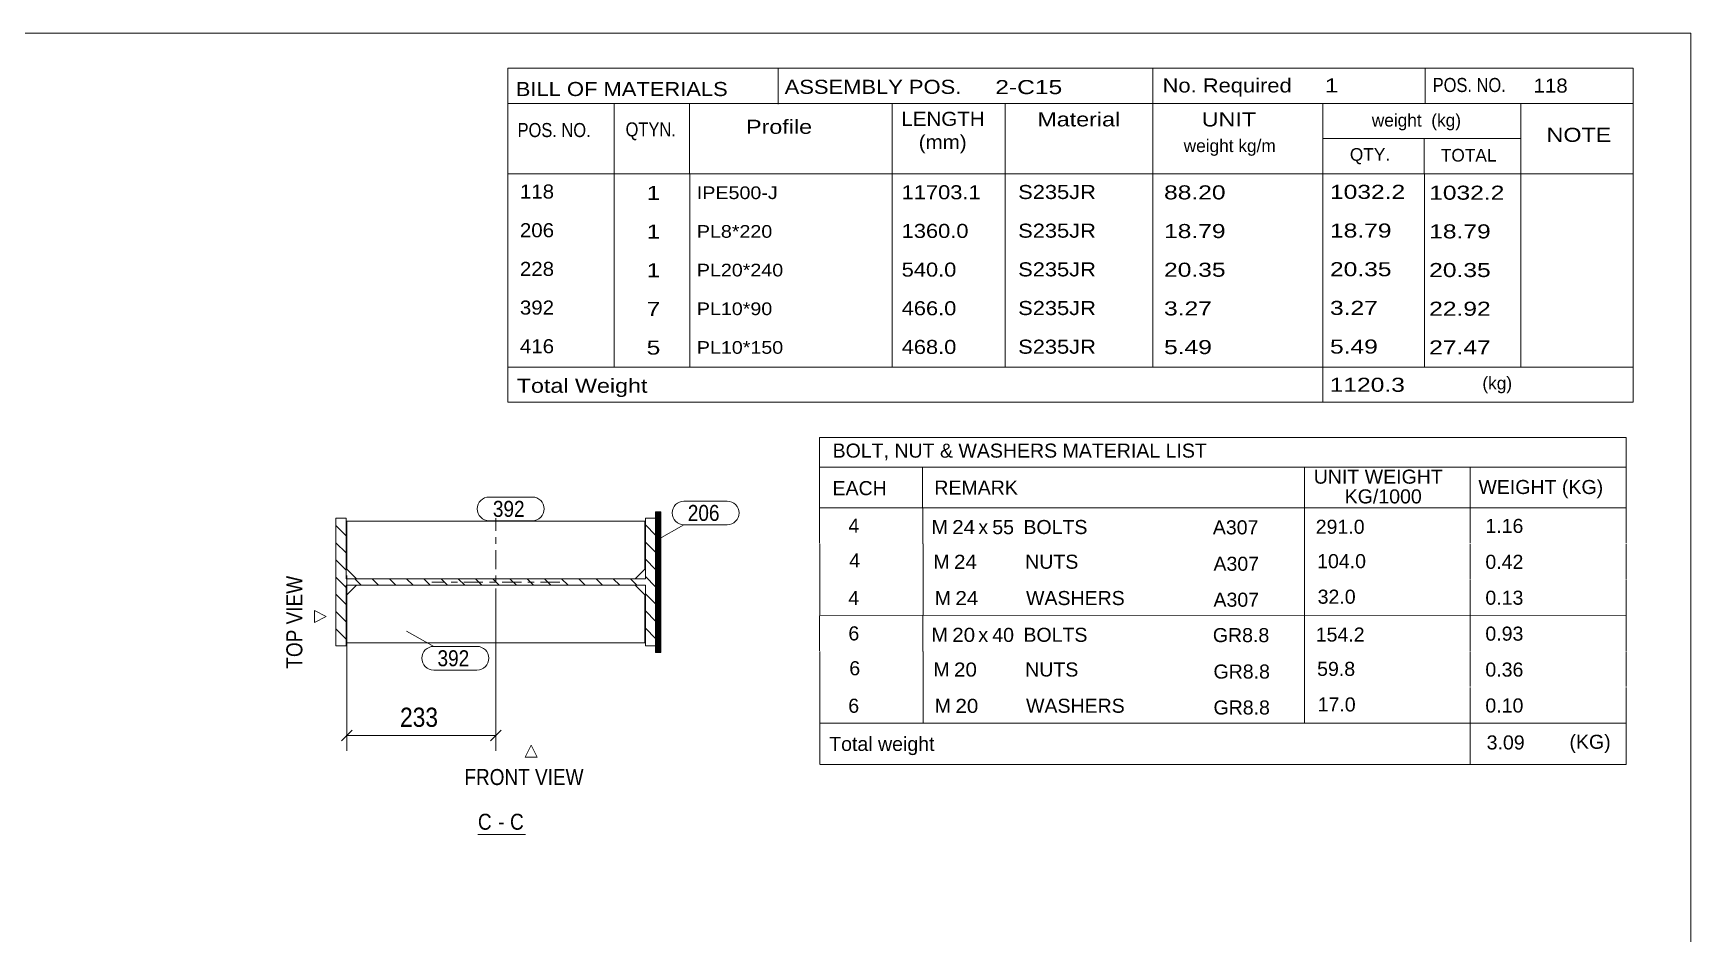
# Model space of a CAD drawing. Header units: millimetres. Extents: x 2 to 579, y 1 to 405.
# Drawn here: x 319.8 to 579, y 264.1 to 405 of the extents above; entities that cross this region are included whole.
import ezdxf

# ---------------------------------------------------------------- set-up
doc = ezdxf.new("R2010")
doc.units = ezdxf.units.MM
for name, pattern in [('XKITLINE00', [0]), ('XKITLINE01', [4, 1, -1, 1, -1]), ('XKITLINE03', [6, 3, -1, 1, -1])]:
    doc.linetypes.add(name, pattern=pattern)
for name, color, linetype, lineweight in [('Dimensions', 7, 'Continuous', 0), ('DrawingSheet', 5, 'Continuous', 0), ('OtherObjectType', 7, 'Continuous', 0), ('Part', 2, 'Continuous', 0), ('PartMark', 7, 'Continuous', 0)]:
    doc.layers.add(name, color=color, linetype=linetype, lineweight=lineweight)
doc.styles.add('ARIAL', font='ARIAL.TTF')
doc.styles.add('ARIAL_NARROW', font='ARIALN.TTF')

# ---------------------------------------------------------------- blocks, each defined once
blk = doc.blocks.new('*A2')
at = {"layer": 'Part', "color": 7, "linetype": 'XKITLINE00', "lineweight": 0}
for p, q in [((368.72, 326.38), (367.12, 327.98)), ((417.12, 326.48), (415.52, 328.08)), ((368.72, 323.69), (367.12, 325.29)), ((417.12, 323.78), (415.52, 325.38)), ((368.72, 321), (367.12, 322.6)), ((417.12, 321.09), (415.52, 322.69)), ((368.72, 318.3), (367.12, 319.9)), ((371.09, 318.63), (370.09, 319.63)), ((373.79, 318.63), (372.79, 319.63)), ((376.48, 318.63), (375.48, 319.63)), ((379.18, 318.63), (378.18, 319.63)), ((381.87, 318.63), (380.87, 319.63)), ((384.56, 318.63), (383.56, 319.63)), ((387.26, 318.63), (386.26, 319.63)), ((389.95, 318.63), (388.95, 319.63)), ((392.65, 318.63), (391.65, 319.63)), ((395.34, 318.63), (394.34, 319.63)), ((398.03, 318.63), (397.03, 319.63)), ((400.73, 318.63), (399.73, 319.63)), ((403.42, 318.63), (402.42, 319.63)), ((406.12, 318.63), (405.12, 319.63)), ((408.81, 318.63), (407.81, 319.63)), ((411.5, 318.63), (410.5, 319.63)), ((414.2, 318.63), (413.2, 319.63)), ((417.12, 318.4), (415.52, 320)), ((368.72, 315.61), (367.12, 317.21)), ((417.12, 315.7), (415.52, 317.3)), ((368.72, 312.91), (367.12, 314.51)), ((417.12, 313.01), (415.52, 314.61)), ((368.47, 310.47), (367.12, 311.82)), ((417.12, 310.31), (415.52, 311.91)), ((367.12, 309.13), (367.12, 309.13)), ((367.12, 309.13), (367.12, 309.13)), ((368.72, 310.22), (368.47, 310.47))]:
    blk.add_line(p, q, dxfattribs=at)
blk = doc.blocks.new('*A3')
at = {"layer": 'Part', "color": 7, "linetype": 'XKITLINE00', "lineweight": 0}
for p, q in [((417.25, 330.13), (417.12, 330)), ((417.35, 330.13), (417.12, 329.89)), ((417.46, 330.13), (417.12, 329.79)), ((417.57, 330.13), (417.12, 329.68)), ((417.68, 330.13), (417.12, 329.57)), ((417.79, 330.13), (417.12, 329.46)), ((417.89, 330.13), (417.12, 329.36)), ((417.92, 330.05), (417.12, 329.25)), ((417.92, 329.94), (417.12, 329.14)), ((417.92, 329.83), (417.12, 329.03)), ((417.92, 329.72), (417.12, 328.92)), ((417.92, 329.62), (417.12, 328.82)), ((417.92, 329.51), (417.12, 328.71)), ((417.92, 329.4), (417.12, 328.6)), ((417.92, 329.29), (417.12, 328.49)), ((417.92, 329.19), (417.12, 328.39)), ((417.92, 329.08), (417.12, 328.28)), ((417.92, 328.97), (417.12, 328.17)), ((417.92, 328.86), (417.12, 328.06)), ((417.92, 328.75), (417.12, 327.95)), ((417.92, 328.65), (417.12, 327.85)), ((417.92, 328.54), (417.12, 327.74)), ((417.92, 328.43), (417.12, 327.63)), ((417.92, 328.32), (417.12, 327.52)), ((417.92, 328.22), (417.12, 327.42)), ((417.92, 328.11), (417.12, 327.31)), ((417.92, 328), (417.12, 327.2)), ((417.92, 327.89), (417.12, 327.09)), ((417.92, 327.78), (417.12, 326.98)), ((417.92, 327.68), (417.12, 326.88)), ((417.92, 327.57), (417.12, 326.77)), ((417.92, 327.46), (417.12, 326.66)), ((417.92, 327.35), (417.12, 326.55)), ((417.92, 327.25), (417.12, 326.45)), ((417.92, 327.14), (417.12, 326.34)), ((417.92, 327.03), (417.12, 326.23)), ((417.92, 326.92), (417.12, 326.12)), ((417.92, 326.81), (417.12, 326.01)), ((417.92, 326.71), (417.12, 325.91)), ((417.92, 326.6), (417.12, 325.8)), ((417.92, 326.49), (417.12, 325.69)), ((417.92, 326.38), (417.12, 325.58)), ((417.92, 326.28), (417.12, 325.48)), ((417.92, 326.17), (417.12, 325.37)), ((417.92, 326.06), (417.12, 325.26)), ((417.92, 325.95), (417.12, 325.15)), ((417.92, 325.84), (417.12, 325.04)), ((417.92, 325.74), (417.12, 324.94)), ((417.92, 325.63), (417.12, 324.83)), ((417.92, 325.52), (417.12, 324.72)), ((417.92, 325.41), (417.12, 324.61)), ((417.92, 325.31), (417.12, 324.51)), ((417.92, 325.2), (417.12, 324.4)), ((417.92, 325.09), (417.12, 324.29)), ((417.92, 324.98), (417.12, 324.18)), ((417.92, 324.87), (417.12, 324.07)), ((417.92, 324.77), (417.12, 323.97)), ((417.92, 324.66), (417.12, 323.86)), ((417.92, 324.55), (417.12, 323.75)), ((417.92, 324.44), (417.12, 323.64)), ((417.92, 324.34), (417.12, 323.54)), ((417.92, 324.23), (417.12, 323.43)), ((417.92, 324.12), (417.12, 323.32)), ((417.92, 324.01), (417.12, 323.21)), ((417.92, 323.9), (417.12, 323.1)), ((417.92, 323.8), (417.12, 323)), ((417.92, 323.69), (417.12, 322.89)), ((417.92, 323.58), (417.12, 322.78)), ((417.92, 323.47), (417.12, 322.67)), ((417.92, 323.37), (417.12, 322.57)), ((417.92, 323.26), (417.12, 322.46)), ((417.92, 323.15), (417.12, 322.35)), ((417.92, 323.04), (417.12, 322.24)), ((417.92, 322.94), (417.12, 322.14)), ((417.92, 322.83), (417.12, 322.03)), ((417.92, 322.72), (417.12, 321.92)), ((417.92, 322.61), (417.12, 321.81)), ((417.92, 322.5), (417.12, 321.7)), ((417.92, 322.4), (417.12, 321.6)), ((417.92, 322.29), (417.12, 321.49)), ((417.92, 322.18), (417.12, 321.38)), ((417.92, 322.07), (417.12, 321.27)), ((417.92, 321.97), (417.12, 321.17)), ((417.92, 321.86), (417.12, 321.06)), ((417.92, 321.75), (417.12, 320.95)), ((417.92, 321.64), (417.12, 320.84)), ((417.92, 321.53), (417.12, 320.73)), ((417.92, 321.43), (417.12, 320.63)), ((417.92, 321.32), (417.12, 320.52)), ((417.92, 321.21), (417.12, 320.41)), ((417.92, 321.1), (417.12, 320.3)), ((417.92, 321), (417.12, 320.2)), ((417.92, 320.89), (417.12, 320.09)), ((417.92, 320.78), (417.12, 319.98)), ((417.92, 320.67), (417.12, 319.87)), ((417.92, 320.56), (417.12, 319.76)), ((417.92, 320.46), (417.12, 319.66)), ((417.92, 320.35), (417.12, 319.55)), ((417.92, 320.24), (417.12, 319.44)), ((417.92, 320.13), (417.12, 319.33)), ((417.92, 320.03), (417.12, 319.23)), ((417.92, 319.92), (417.12, 319.12)), ((417.92, 319.81), (417.12, 319.01)), ((417.92, 319.7), (417.12, 318.9)), ((417.92, 319.59), (417.12, 318.79)), ((417.92, 319.49), (417.12, 318.69)), ((417.92, 319.38), (417.12, 318.58)), ((417.92, 319.27), (417.12, 318.47)), ((417.92, 319.16), (417.12, 318.36)), ((417.92, 319.06), (417.12, 318.26)), ((417.92, 318.95), (417.12, 318.15)), ((417.92, 318.84), (417.12, 318.04)), ((417.92, 318.73), (417.12, 317.93)), ((417.92, 318.62), (417.12, 317.82)), ((417.92, 318.52), (417.12, 317.72)), ((417.92, 318.41), (417.12, 317.61)), ((417.92, 318.3), (417.12, 317.5)), ((417.92, 318.19), (417.12, 317.39)), ((417.92, 318.09), (417.12, 317.29)), ((417.92, 317.98), (417.12, 317.18)), ((417.92, 317.87), (417.12, 317.07)), ((417.92, 317.76), (417.12, 316.96)), ((417.92, 317.65), (417.12, 316.85)), ((417.92, 317.55), (417.12, 316.75)), ((417.92, 317.44), (417.12, 316.64)), ((417.92, 317.33), (417.12, 316.53)), ((417.92, 317.22), (417.12, 316.42)), ((417.92, 317.12), (417.12, 316.32)), ((417.92, 317.01), (417.12, 316.21)), ((417.92, 316.9), (417.12, 316.1)), ((417.92, 316.79), (417.12, 315.99)), ((417.92, 316.68), (417.12, 315.88)), ((417.92, 316.58), (417.12, 315.78)), ((417.92, 316.47), (417.12, 315.67)), ((417.92, 316.36), (417.12, 315.56)), ((417.92, 316.25), (417.12, 315.45)), ((417.92, 316.15), (417.12, 315.35)), ((417.92, 316.04), (417.12, 315.24)), ((417.92, 315.93), (417.12, 315.13)), ((417.92, 315.82), (417.12, 315.02)), ((417.92, 315.71), (417.12, 314.91)), ((417.92, 315.61), (417.12, 314.81)), ((417.92, 315.5), (417.12, 314.7)), ((417.92, 315.39), (417.12, 314.59)), ((417.92, 315.28), (417.12, 314.48)), ((417.92, 315.18), (417.12, 314.38)), ((417.92, 315.07), (417.12, 314.27)), ((417.92, 314.96), (417.12, 314.16)), ((417.92, 314.85), (417.12, 314.05)), ((417.92, 314.75), (417.12, 313.95)), ((417.92, 314.64), (417.12, 313.84)), ((417.92, 314.53), (417.12, 313.73)), ((417.92, 314.42), (417.12, 313.62)), ((417.92, 314.31), (417.12, 313.51)), ((417.92, 314.21), (417.12, 313.41)), ((417.92, 314.1), (417.12, 313.3)), ((417.92, 313.99), (417.12, 313.19)), ((417.92, 313.88), (417.12, 313.08)), ((417.92, 313.78), (417.12, 312.98)), ((417.92, 313.67), (417.12, 312.87)), ((417.92, 313.56), (417.12, 312.76)), ((417.92, 313.45), (417.12, 312.65)), ((417.92, 313.34), (417.12, 312.54)), ((417.92, 313.24), (417.12, 312.44)), ((417.92, 313.13), (417.12, 312.33)), ((417.92, 313.02), (417.12, 312.22)), ((417.92, 312.91), (417.12, 312.11)), ((417.92, 312.81), (417.12, 312.01)), ((417.92, 312.7), (417.12, 311.9)), ((417.92, 312.59), (417.12, 311.79)), ((417.92, 312.48), (417.12, 311.68)), ((417.92, 312.37), (417.12, 311.57)), ((417.92, 312.27), (417.12, 311.47)), ((417.92, 312.16), (417.12, 311.36)), ((417.92, 312.05), (417.12, 311.25)), ((417.92, 311.94), (417.12, 311.14)), ((417.92, 311.84), (417.12, 311.04)), ((417.92, 311.73), (417.12, 310.93)), ((417.92, 311.62), (417.12, 310.82)), ((417.92, 311.51), (417.12, 310.71)), ((417.92, 311.4), (417.12, 310.6)), ((417.92, 311.3), (417.12, 310.5)), ((417.92, 311.19), (417.12, 310.39)), ((417.92, 311.08), (417.12, 310.28)), ((417.92, 310.97), (417.12, 310.17)), ((417.92, 310.87), (417.12, 310.07)), ((417.92, 310.76), (417.12, 309.96)), ((417.92, 310.65), (417.12, 309.85)), ((417.92, 310.54), (417.12, 309.74)), ((417.92, 310.43), (417.12, 309.63)), ((417.92, 310.33), (417.12, 309.53)), ((417.92, 310.22), (417.12, 309.42)), ((417.92, 310.11), (417.12, 309.31)), ((417.92, 310), (417.12, 309.2)), ((417.92, 309.9), (417.12, 309.1)), ((417.92, 309.79), (417.12, 308.99)), ((417.92, 309.68), (417.12, 308.88)), ((417.92, 309.57), (417.12, 308.77)), ((417.92, 309.46), (417.12, 308.66)), ((417.92, 309.36), (417.12, 308.56)), ((417.92, 309.25), (417.12, 308.45)), ((417.92, 309.14), (417.12, 308.34)), ((417.92, 309.03), (417.12, 308.23)), ((417.92, 308.93), (417.12, 308.13)), ((417.92, 308.82), (417.23, 308.13)), ((417.92, 308.71), (417.34, 308.13)), ((417.92, 308.6), (417.45, 308.13)), ((417.92, 308.49), (417.55, 308.13)), ((417.12, 308.13), (417.12, 308.13)), ((417.92, 308.39), (417.66, 308.13)), ((417.92, 308.28), (417.77, 308.13)), ((417.89, 308.14), (417.88, 308.13))]:
    blk.add_line(p, q, dxfattribs=at)
blk = doc.blocks.new('*A59')
at = {"layer": 'Part', "color": 2, "linetype": 'XKITLINE00', "lineweight": 0}
for p, q in [((367.12, 309.13), (367.12, 329.13)), ((367.12, 329.13), (368.72, 329.13)), ((368.72, 329.13), (368.72, 319.63)), ((415.52, 319.63), (415.52, 329.13)), ((415.52, 329.13), (417.12, 329.13)), ((417.12, 329.13), (417.12, 309.13)), ((368.72, 319.63), (415.52, 319.63)), ((415.52, 318.63), (368.72, 318.63)), ((368.72, 318.63), (368.72, 309.13)), ((415.52, 309.13), (415.52, 318.63)), ((368.72, 309.13), (367.12, 309.13)), ((417.12, 309.13), (415.52, 309.13))]:
    blk.add_line(p, q, dxfattribs=at)
at = {"layer": 'Part', "color": 7, "linetype": 'XKITLINE03', "lineweight": 0}
for p, q in [((392.12, 309.13), (392.12, 329.13)), ((402.12, 319.13), (382.12, 319.13))]:
    blk.add_line(p, q, dxfattribs=at)
blk = doc.blocks.new('*A60')
at = {"layer": 'Part', "color": 2, "linetype": 'XKITLINE00', "lineweight": 0}
for p, q in [((417.12, 308.13), (417.12, 330.13)), ((417.12, 330.13), (417.92, 330.13)), ((417.92, 330.13), (417.92, 308.13)), ((417.92, 308.13), (417.12, 308.13))]:
    blk.add_line(p, q, dxfattribs=at)
blk = doc.blocks.new('*A61')
at = {"layer": 'Part', "color": 2, "linetype": 'XKITLINE00', "lineweight": 0}
for p, q in [((368.82, 328.63), (368.82, 321.13)), ((415.42, 328.63), (368.82, 328.63)), ((415.42, 321.13), (415.42, 328.63)), ((368.82, 321.13), (370.32, 319.63)), ((413.92, 319.63), (415.42, 321.13))]:
    blk.add_line(p, q, dxfattribs=at)
at = {"layer": 'Part', "color": 7, "linetype": 'XKITLINE01', "lineweight": 0}
blk.add_line((370.32, 319.63), (413.92, 319.63), dxfattribs=at)
blk = doc.blocks.new('*A62')
at = {"layer": 'Part', "color": 2, "linetype": 'XKITLINE00', "lineweight": 0}
for p, q in [((370.32, 318.63), (368.82, 317.13)), ((368.82, 317.13), (368.82, 309.63)), ((415.42, 317.13), (413.92, 318.63)), ((415.42, 309.63), (415.42, 317.13)), ((368.82, 309.63), (415.42, 309.63))]:
    blk.add_line(p, q, dxfattribs=at)
at = {"layer": 'Part', "color": 7, "linetype": 'XKITLINE01', "lineweight": 0}
blk.add_line((370.32, 318.63), (413.92, 318.63), dxfattribs=at)
blk = doc.blocks.new('*A70')
at = {"layer": 'DrawingSheet', "color": 5, "linetype": 'XKITLINE00', "lineweight": 0}
for p, q in [((579, 405), (5, 405)), ((579, 5), (579, 405))]:
    blk.add_line(p, q, dxfattribs=at)
blk = doc.blocks.new('*A71')
at = {"layer": 'OtherObjectType', "color": 7, "linetype": 'XKITLINE00', "lineweight": 0}
for p, q in [((442.76, 341.75), (442.75, 330.75)), ((442.76, 341.75), (568.88, 341.75)), ((568.88, 341.75), (568.88, 330.75)), ((442.75, 337.1), (568.88, 337.1)), ((458.87, 337.11), (458.87, 330.75)), ((518.57, 337.11), (518.57, 330.75)), ((544.47, 337.09), (544.47, 330.75)), ((442.76, 330.72), (442.76, 325.22)), ((442.77, 330.75), (568.88, 330.75)), ((458.92, 330.75), (458.92, 325.13)), ((518.57, 330.75), (518.57, 325.13)), ((544.5, 330.75), (544.5, 325.25)), ((568.88, 330.75), (568.88, 325.25)), ((442.79, 325.13), (442.79, 319.52)), ((458.95, 325.13), (458.95, 319.51)), ((518.57, 325.13), (518.57, 319.51)), ((544.5, 325.13), (544.5, 319.63)), ((568.88, 325.13), (568.88, 319.63)), ((442.79, 319.5), (442.79, 313.93)), ((458.95, 319.51), (458.95, 313.89)), ((518.57, 319.51), (518.57, 313.89)), ((544.5, 319.51), (544.5, 313.9)), ((568.88, 319.51), (568.88, 313.9)), ((568.88, 313.9), (442.75, 313.93)), ((442.76, 313.86), (442.76, 308.36)), ((458.92, 313.89), (458.92, 308.27)), ((518.57, 313.89), (518.57, 308.27)), ((544.5, 313.89), (544.5, 308.39)), ((568.88, 313.89), (568.88, 308.39)), ((442.79, 308.27), (442.79, 302.66)), ((458.95, 308.27), (458.95, 302.66)), ((518.57, 308.27), (518.57, 302.66)), ((544.5, 308.27), (544.5, 302.77)), ((568.88, 308.27), (568.88, 302.77)), ((442.79, 302.64), (442.79, 297.07)), ((458.95, 302.65), (458.95, 297.04)), ((518.57, 302.66), (518.57, 297.04)), ((544.5, 302.65), (544.5, 297.05)), ((568.88, 302.65), (568.88, 297.04)), ((568.88, 297.04), (442.75, 297.07)), ((442.78, 297.04), (442.78, 290.63)), ((442.85, 297.03), (568.87, 297.04)), ((544.5, 297), (544.5, 290.59)), ((568.87, 297.01), (568.87, 290.59)), ((442.77, 290.59), (568.87, 290.59))]:
    blk.add_line(p, q, dxfattribs=at)
at = {"layer": 'OtherObjectType', "color": 7, "style": 'ARIAL_NARROW'}
for s, width, p in [('BOLT, NUT & WASHERS MATERIAL LIST', 1.211571, (444.79, 338.59)), ('EACH', 1.211571, (444.78, 332.72)), ('REMARK', 1.211571, (460.7, 332.81)), ('UNIT WEIGHT', 1.211571, (520.03, 334.52)), ('WEIGHT (KG)', 1.211571, (545.78, 332.9)), (' KG/1000', 1.211571, (524.02, 331.43)), ('4', 1.211571, (447.26, 326.85)), ('M', 1.211571, (460.26, 326.65)), ('24', 1.275, (463.5, 326.63)), ('x', 1.211571, (467.58, 326.63)), ('55', 1.211571, (469.76, 326.62)), ('BOLTS', 1.211571, (474.63, 326.64)), ('A307', 1.211571, (504.25, 326.59)), ('291.0', 1.211571, (520.34, 326.68)), ('1.16', 1.211571, (546.87, 326.81)), ('4', 1.211571, (447.4, 321.41)), ('M', 1.211571, (460.54, 321.21)), ('24', 1.275, (463.78, 321.19)), ('NUTS', 1.211571, (474.91, 321.21)), ('A307', 1.211571, (504.35, 320.89)), ('104.0', 1.211571, (520.56, 321.3)), ('0.42', 1.211571, (546.87, 321.19)), ('4', 1.211571, (447.24, 315.54)), ('M', 1.211571, (460.76, 315.54)), ('24', 1.275, (464, 315.52)), ('WASHERS', 1.211571, (475.04, 315.53)), ('A307', 1.211571, (504.35, 315.27)), ('32.0', 1.211571, (520.64, 315.74)), ('0.13', 1.211571, (546.87, 315.58)), ('6', 1.211571, (447.26, 310)), ('M', 1.211571, (460.26, 309.79)), ('20', 1.275, (463.5, 309.77)), ('x', 1.211571, (467.58, 309.77)), ('40', 1.211571, (469.76, 309.76)), ('BOLTS', 1.211571, (474.63, 309.78)), ('GR8.8', 1.211571, (504.25, 309.73)), ('154.2', 1.211571, (520.34, 309.82)), ('0.93', 1.211571, (546.87, 309.96)), ('6', 1.211571, (447.4, 304.55)), ('M', 1.211571, (460.54, 304.36)), ('20', 1.275, (463.78, 304.34)), ('NUTS', 1.211571, (474.91, 304.35)), ('GR8.8', 1.211571, (504.35, 304.03)), ('59.8', 1.211571, (520.56, 304.45)), ('0.36', 1.211571, (546.87, 304.34)), ('6', 1.211571, (447.24, 298.68)), ('M', 1.211571, (460.76, 298.68)), ('20', 1.275, (464, 298.66)), ('WASHERS', 1.211571, (475.04, 298.68)), ('17.0', 1.211571, (520.64, 298.88)), ('0.10', 1.211571, (546.87, 298.72)), ('GR8.8', 1.211571, (504.35, 298.41)), ('Total weight', 1.211571, (444.26, 292.71)), ('3.09', 1.211571, (547.07, 292.94)), ('(KG)', 1.211571, (560.02, 293.04))]:
    blk.add_text(s, height=2.2, dxfattribs=dict(at, width=width)).set_placement(p)
blk = doc.blocks.new('*A76')
at = {"layer": 'OtherObjectType', "color": 7, "linetype": 'XKITLINE00', "lineweight": 0}
for p, q in [((393.98, 399.5), (569.98, 399.5)), ((393.98, 399.5), (393.98, 388.5)), ((436.26, 399.42), (436.26, 393.87)), ((494.85, 394), (494.85, 399.5)), ((537.43, 393.96), (537.43, 399.42)), ((569.98, 394), (569.98, 399.5)), ((393.98, 394), (569.98, 394)), ((410.64, 394), (410.64, 383)), ((422.4, 393.98), (422.4, 383.03)), ((454.12, 393.99), (454.13, 383)), ((471.78, 393.98), (471.78, 383)), ((494.85, 393.98), (494.85, 383)), ((521.43, 394), (521.43, 383)), ((552.42, 394), (552.42, 383)), ((569.98, 394), (569.98, 388.5)), ((393.98, 388.5), (393.98, 383)), ((521.45, 388.52), (552.45, 388.52)), ((537.28, 388.52), (537.28, 383)), ((569.98, 388.5), (569.98, 383)), ((393.98, 383), (569.98, 383)), ((393.98, 383), (393.98, 376.95)), ((410.63, 383), (410.63, 376.95)), ((422.44, 382.99), (422.44, 376.95)), ((454.12, 383), (454.11, 376.95)), ((471.79, 383), (471.79, 376.95)), ((494.87, 383), (494.87, 376.95)), ((521.44, 383), (521.44, 376.95)), ((537.33, 382.95), (537.33, 376.95)), ((552.43, 383), (552.43, 376.95)), ((569.98, 383), (569.98, 376.95)), ((393.98, 376.95), (393.98, 370.9)), ((410.63, 376.95), (410.63, 370.9)), ((422.44, 376.94), (422.44, 370.9)), ((454.12, 376.95), (454.11, 370.9)), ((471.79, 376.95), (471.79, 370.9)), ((494.87, 376.95), (494.87, 370.9)), ((521.44, 376.95), (521.44, 370.9)), ((537.33, 376.9), (537.33, 370.9)), ((552.43, 376.95), (552.43, 370.9)), ((569.98, 376.95), (569.98, 370.9)), ((393.98, 370.9), (393.98, 364.85)), ((410.63, 370.9), (410.63, 364.85)), ((422.44, 370.89), (422.44, 364.85)), ((454.12, 370.9), (454.11, 364.85)), ((471.79, 370.9), (471.79, 364.85)), ((494.87, 370.9), (494.87, 364.85)), ((521.44, 370.9), (521.44, 364.85)), ((537.33, 370.85), (537.33, 364.85)), ((552.43, 370.9), (552.43, 364.85)), ((569.98, 370.9), (569.98, 364.85)), ((393.98, 364.85), (393.98, 358.8)), ((410.63, 364.85), (410.63, 358.8)), ((422.44, 364.84), (422.44, 358.8)), ((454.12, 364.85), (454.11, 358.8)), ((471.79, 364.85), (471.79, 358.8)), ((494.87, 364.85), (494.87, 358.8)), ((521.44, 364.85), (521.44, 358.8)), ((537.33, 364.8), (537.33, 358.8)), ((552.43, 364.85), (552.43, 358.8)), ((569.98, 364.85), (569.98, 358.8)), ((393.98, 358.8), (393.98, 352.75)), ((410.63, 358.8), (410.63, 352.75)), ((422.44, 358.79), (422.44, 352.75)), ((454.12, 358.8), (454.11, 352.75)), ((471.79, 358.8), (471.79, 352.75)), ((494.87, 358.8), (494.87, 352.75)), ((521.44, 358.8), (521.44, 352.75)), ((537.33, 358.75), (537.33, 352.75)), ((552.43, 358.8), (552.43, 352.75)), ((569.98, 358.8), (569.98, 352.75)), ((393.98, 352.75), (569.98, 352.75)), ((393.98, 352.75), (393.98, 347.25)), ((521.44, 352.75), (521.44, 347.25)), ((569.98, 352.75), (569.98, 347.25)), ((393.98, 347.25), (569.98, 347.25))]:
    blk.add_line(p, q, dxfattribs=at)
at = {"layer": 'OtherObjectType', "color": 7, "style": 'ARIAL_NARROW'}
for s, height, width, p in [('BILL OF MATERIALS', 2.2, 1.36, (395.25, 395.16)), ('ASSEMBLY POS.', 2.2, 1.36, (437.3, 395.5)), ('2-C15', 2.2, 1.525501, (470.23, 395.46)), ('No. Required', 2.2, 1.36, (496.39, 395.72)), ('1', 2.2, 1.525501, (521.75, 395.72)), ('POS. NO.', 2.2, 1.02, (538.63, 395.79)), ('118', 2.2, 1.270501, (554.4, 395.69)), ('Profile', 2.2, 1.445, (431.26, 389.25)), ('LENGTH', 2.2, 1.275, (455.54, 390.49)), ('Material', 2.2, 1.445, (476.81, 390.41)), ('UNIT', 2.2, 1.445, (502.52, 390.4)), ('weight  (kg)', 1.98, 1.19, (529.11, 390.39)), ('POS. NO.', 2.2, 1.02, (395.53, 388.74)), ('QTYN.', 2.2, 1.02, (412.42, 388.84)), ('(mm)', 2.2, 1.275, (458.26, 386.86)), ('NOTE', 2.2, 1.445, (556.44, 387.99)), ('weight kg/m', 1.98, 1.19, (499.69, 386.4)), ('QTY.', 1.98, 1.19, (525.68, 385.03)), ('TOTAL', 1.98, 1.19, (539.9, 384.91)), ('118', 2.2, 1.270501, (395.89, 379.12)), ('1', 2.2, 1.525501, (415.71, 378.91)), ('11703.1', 2.2, 1.355501, (455.59, 379.01)), ('S235JR', 2.2, 1.355501, (473.81, 379.05)), ('88.20', 2.2, 1.525501, (496.62, 378.99)), ('1032.2', 2.2, 1.525501, (522.57, 379.07)), ('1032.2', 2.2, 1.525501, (538.08, 378.94)), ('IPE500-J', 1.98, 1.355501, (423.56, 379.04)), ('206', 2.2, 1.270501, (395.89, 373.07)), ('1', 2.2, 1.525501, (415.71, 372.86)), ('PL8*220', 1.98, 1.355501, (423.56, 372.99)), ('1360.0', 2.2, 1.355501, (455.59, 372.96)), ('S235JR', 2.2, 1.355501, (473.81, 373)), ('18.79', 2.2, 1.525501, (496.62, 372.94)), ('18.79', 2.2, 1.525501, (522.57, 373.02)), ('18.79', 2.2, 1.525501, (538.08, 372.89)), ('228', 2.2, 1.270501, (395.89, 367.02)), ('1', 2.2, 1.525501, (415.71, 366.81)), ('PL20*240', 1.98, 1.355501, (423.56, 366.94)), ('540.0', 2.2, 1.355501, (455.59, 366.91)), ('S235JR', 2.2, 1.355501, (473.81, 366.95)), ('20.35', 2.2, 1.525501, (496.62, 366.89)), ('20.35', 2.2, 1.525501, (522.57, 366.97)), ('20.35', 2.2, 1.525501, (538.08, 366.84)), ('392', 2.2, 1.270501, (395.89, 360.97)), ('7', 2.2, 1.525501, (415.71, 360.76)), ('466.0', 2.2, 1.355501, (455.59, 360.86)), ('S235JR', 2.2, 1.355501, (473.81, 360.9)), ('3.27', 2.2, 1.525501, (496.62, 360.84)), ('3.27', 2.2, 1.525501, (522.57, 360.92)), ('22.92', 2.2, 1.525501, (538.08, 360.79)), ('PL10*90', 1.98, 1.355501, (423.56, 360.89)), ('416', 2.2, 1.270501, (395.89, 354.92)), ('5', 2.2, 1.525501, (415.71, 354.71)), ('PL10*150', 1.98, 1.355501, (423.56, 354.84)), ('468.0', 2.2, 1.355501, (455.59, 354.81)), ('S235JR', 2.2, 1.355501, (473.81, 354.85)), ('5.49', 2.2, 1.525501, (496.62, 354.79)), ('5.49', 2.2, 1.525501, (522.57, 354.87)), ('27.47', 2.2, 1.525501, (538.08, 354.74)), ('Total Weight', 2.2, 1.445, (395.4, 348.74)), ('1120.3', 2.2, 1.525501, (522.52, 348.89)), ('(kg)', 1.98, 1.19, (546.4, 349.26))]:
    blk.add_text(s, height=height, dxfattribs=dict(at, width=width)).set_placement(p)
blk = doc.blocks.new('*A164')
at = {"layer": 'Dimensions', "color": 7, "linetype": 'XKITLINE00', "lineweight": 0}
for p, q in [((368.82, 320.13), (368.82, 292.73)), ((392.12, 318.13), (392.12, 292.73)), ((369.67, 295.97), (367.97, 294.28)), ((392.97, 295.97), (391.27, 294.28)), ((368.82, 295.13), (392.12, 295.13))]:
    blk.add_line(p, q, dxfattribs=at)
at = {"layer": 'Dimensions', "color": 3}
for p in [(368.82, 295.13), (392.12, 295.13)]:
    blk.add_point(p, dxfattribs=at)
at = {"layer": 'Dimensions', "color": 3, "style": 'ARIAL', "width": 0.85}
blk.add_text('233', height=3, dxfattribs=at).set_placement((377.14, 296.48))
blk = doc.blocks.new('*A165')
at = {"layer": 'PartMark', "color": 7, "linetype": 'XKITLINE00', "lineweight": 0}
for p, q in [((378.17, 311.46), (382.41, 309.06)), ((382.41, 309.06), (389.18, 309.06)), ((382.41, 305.36), (389.18, 305.36))]:
    blk.add_line(p, q, dxfattribs=at)
for centre, start, end in [((382.41, 307.21), 90, 270), ((389.18, 307.21), 270, 90)]:
    blk.add_arc(centre, 1.85, start, end, dxfattribs=at)
at = {"layer": 'PartMark', "color": 3, "style": 'ARIAL', "width": 0.85}
blk.add_text('392', height=2.5, dxfattribs=at).set_placement((383.01, 305.96))
blk = doc.blocks.new('*A166')
at = {"layer": 'PartMark', "color": 7, "linetype": 'XKITLINE00', "lineweight": 0}
for p, q in [((391.07, 332.43), (397.84, 332.43)), ((391.07, 328.73), (397.84, 328.73))]:
    blk.add_line(p, q, dxfattribs=at)
for centre, start, end in [((391.07, 330.58), 90, 270), ((397.84, 330.58), 270, 90)]:
    blk.add_arc(centre, 1.85, start, end, dxfattribs=at)
at = {"layer": 'PartMark', "color": 3, "style": 'ARIAL', "width": 0.85}
blk.add_text('392', height=2.5, dxfattribs=at).set_placement((391.67, 329.33))
blk = doc.blocks.new('*A167')
at = {"layer": 'PartMark', "color": 7, "linetype": 'XKITLINE00', "lineweight": 0}
for p, q in [((421.55, 331.79), (428.32, 331.79)), ((417.31, 325.7), (421.55, 328.09)), ((421.55, 328.09), (428.32, 328.09))]:
    blk.add_line(p, q, dxfattribs=at)
for centre, start, end in [((421.55, 329.94), 90, 270), ((428.32, 329.94), 270, 90)]:
    blk.add_arc(centre, 1.85, start, end, dxfattribs=at)
at = {"layer": 'PartMark', "color": 3, "style": 'ARIAL', "width": 0.85}
blk.add_text('206', height=2.5, dxfattribs=at).set_placement((422.15, 328.69))
blk = doc.blocks.new('*A168')
at = {"layer": 'OtherObjectType', "color": 7, "linetype": 'XKITLINE00', "lineweight": 0}
for p, q in [((363.75, 312.79), (363.75, 314.66)), ((363.75, 314.66), (365.62, 313.73)), ((365.62, 313.73), (363.75, 312.79)), ((365.62, 313.73), (365.62, 313.73)), ((396.73, 291.75), (397.67, 293.63)), ((397.67, 293.63), (398.61, 291.75)), ((397.67, 293.63), (397.67, 293.63)), ((398.61, 291.75), (396.73, 291.75)), ((389.33, 279.63), (396.76, 279.63))]:
    blk.add_line(p, q, dxfattribs=at)
at = {"layer": 'OtherObjectType', "color": 7, "style": 'ARIAL', "width": 0.85}
blk.add_text('TOP VIEW', height=2.5, rotation=90, dxfattribs=at).set_placement((361.87, 305.58))
for s, p in [('FRONT VIEW', (387.21, 287.38)), ('C', (389.33, 280.38)), ('C', (394.35, 280.38)), ('-', (392.49, 280.38))]:
    blk.add_text(s, height=2.5, dxfattribs=at).set_placement(p)

msp = doc.modelspace()

# ---------------------------------------------------------------- block references
at = {"lineweight": 0}
for name in ['*A70', '*A76', '*A71', '*A166', '*A3', '*A60', '*A167', '*A59', '*A2', '*A61', '*A164', '*A62', '*A165']:
    msp.add_blockref(name, (0, 0), dxfattribs=at)
at = {"layer": 'OtherObjectType', "lineweight": 0}
msp.add_blockref('*A168', (0, 0), dxfattribs=at)

doc.saveas('drawing.dxf')
